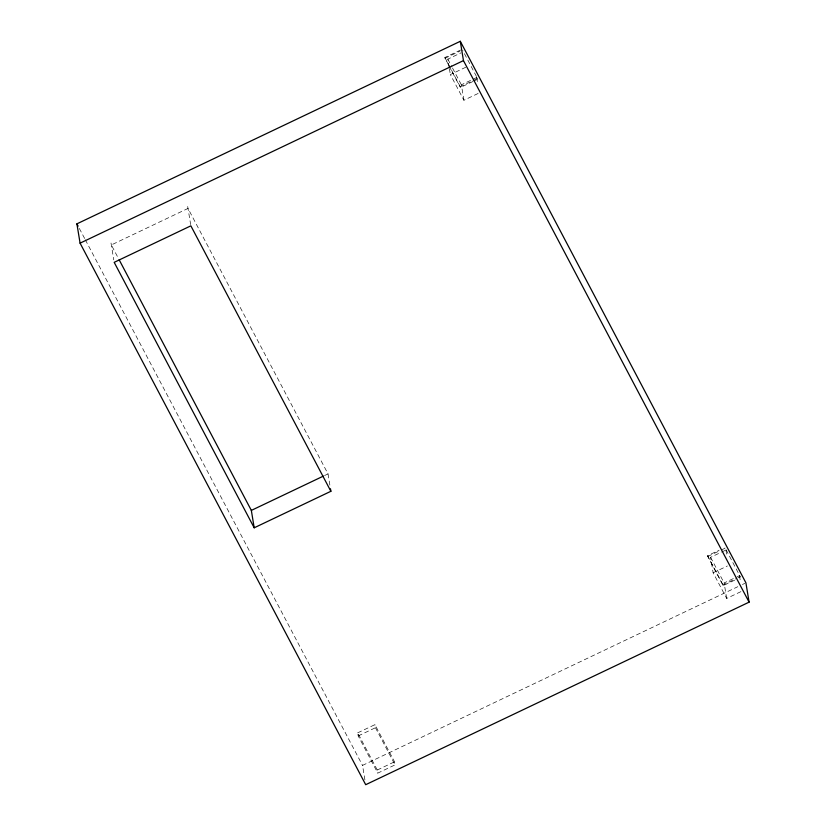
<?xml version="1.0" encoding="UTF-8"?>
<svg xmlns="http://www.w3.org/2000/svg" width="826" height="826" viewBox="0 0 826 826"><rect width="100%" height="100%" fill="white"/><g stroke="black" fill="none" stroke-linecap="round" stroke-linejoin="round"><path stroke-width="0.62" stroke-dasharray="4.13 3.1" d="M448.539 65.017L444.863 57.51L462.116 49.292M444.987 58.274L459.937 51.16M449.199 67.453L447.837 59.131L460.98 52.874M478.14 93.462L463.902 100.245L450.366 74.588L465.709 67.288M463.902 100.245L461.373 84.799L476.705 77.499L477.645 79.265L474.196 80.907M473.04 81.454L460.392 87.484L460.268 86.709L477.521 78.491L462.705 50.417M324.535 475.559L328.025 473.897L188.008 208.441L111.334 244.95L118.541 258.621M734.644 580.182L723.142 585.665L707.748 556.466L707.614 555.692L719.116 550.209M707.748 556.466L720.396 550.436M721.542 549.889L725.001 548.247L724.867 547.473L740.272 576.672L737.969 577.766M740.901 591.653L726.663 598.427L713.127 572.769L710.597 557.323L720.458 552.625M721.552 552.098L725.93 550.013L725.001 548.247M357.689 732.848L374.942 724.639L394.539 761.799L395.045 764.886L377.792 773.105L358.195 735.935L357.689 732.848L377.286 770.018L377.792 773.105M358.195 735.935L375.448 727.727L374.942 724.639M713.127 572.769L727.365 565.986M726.663 598.427L724.134 582.98L736.183 577.24M737.277 576.724L739.466 575.681L740.395 577.446M723.142 585.665L723.018 584.891L736.823 578.314M364.906 779.868L362.542 765.392L737.794 586.718M742.44 584.498L744.763 583.393M377.286 770.018L394.539 761.799M447.837 59.131L451.956 66.947M452.545 68.062L461.373 84.799M710.597 557.323L724.134 582.98M444.863 57.51L460.268 86.709M707.614 555.692L723.018 584.891M449.137 66.142L460.392 87.484M375.448 727.727L395.045 764.886M79.317 228.41L84.737 238.662M85.336 239.808L362.542 765.392M739.466 575.681L740.633 582.805M725.93 550.013L726.901 555.96M477.521 78.491L477.645 79.265M476.705 77.499L477.686 83.436M449.396 68.641L450.366 74.588M328.025 473.897L329.853 485.089M187.698 206.521L190.651 224.6M111.014 243.03L113.771 259.86"/><path stroke-width="1.24" d="M76.911 223.846L460.299 41.3L745.919 582.846L749.089 602.154L365.701 784.7L80.081 243.154L76.911 223.846L78.119 226.128M80.081 243.154L463.458 60.608L460.299 41.3M330.462 488.816L330.875 491.294L254.191 527.804L251.341 510.406L323.369 476.117M463.458 60.608L749.089 602.154M330.875 491.294L190.858 225.839L114.184 262.348L254.191 527.804M119.14 259.756L251.341 510.406"/></g></svg>
